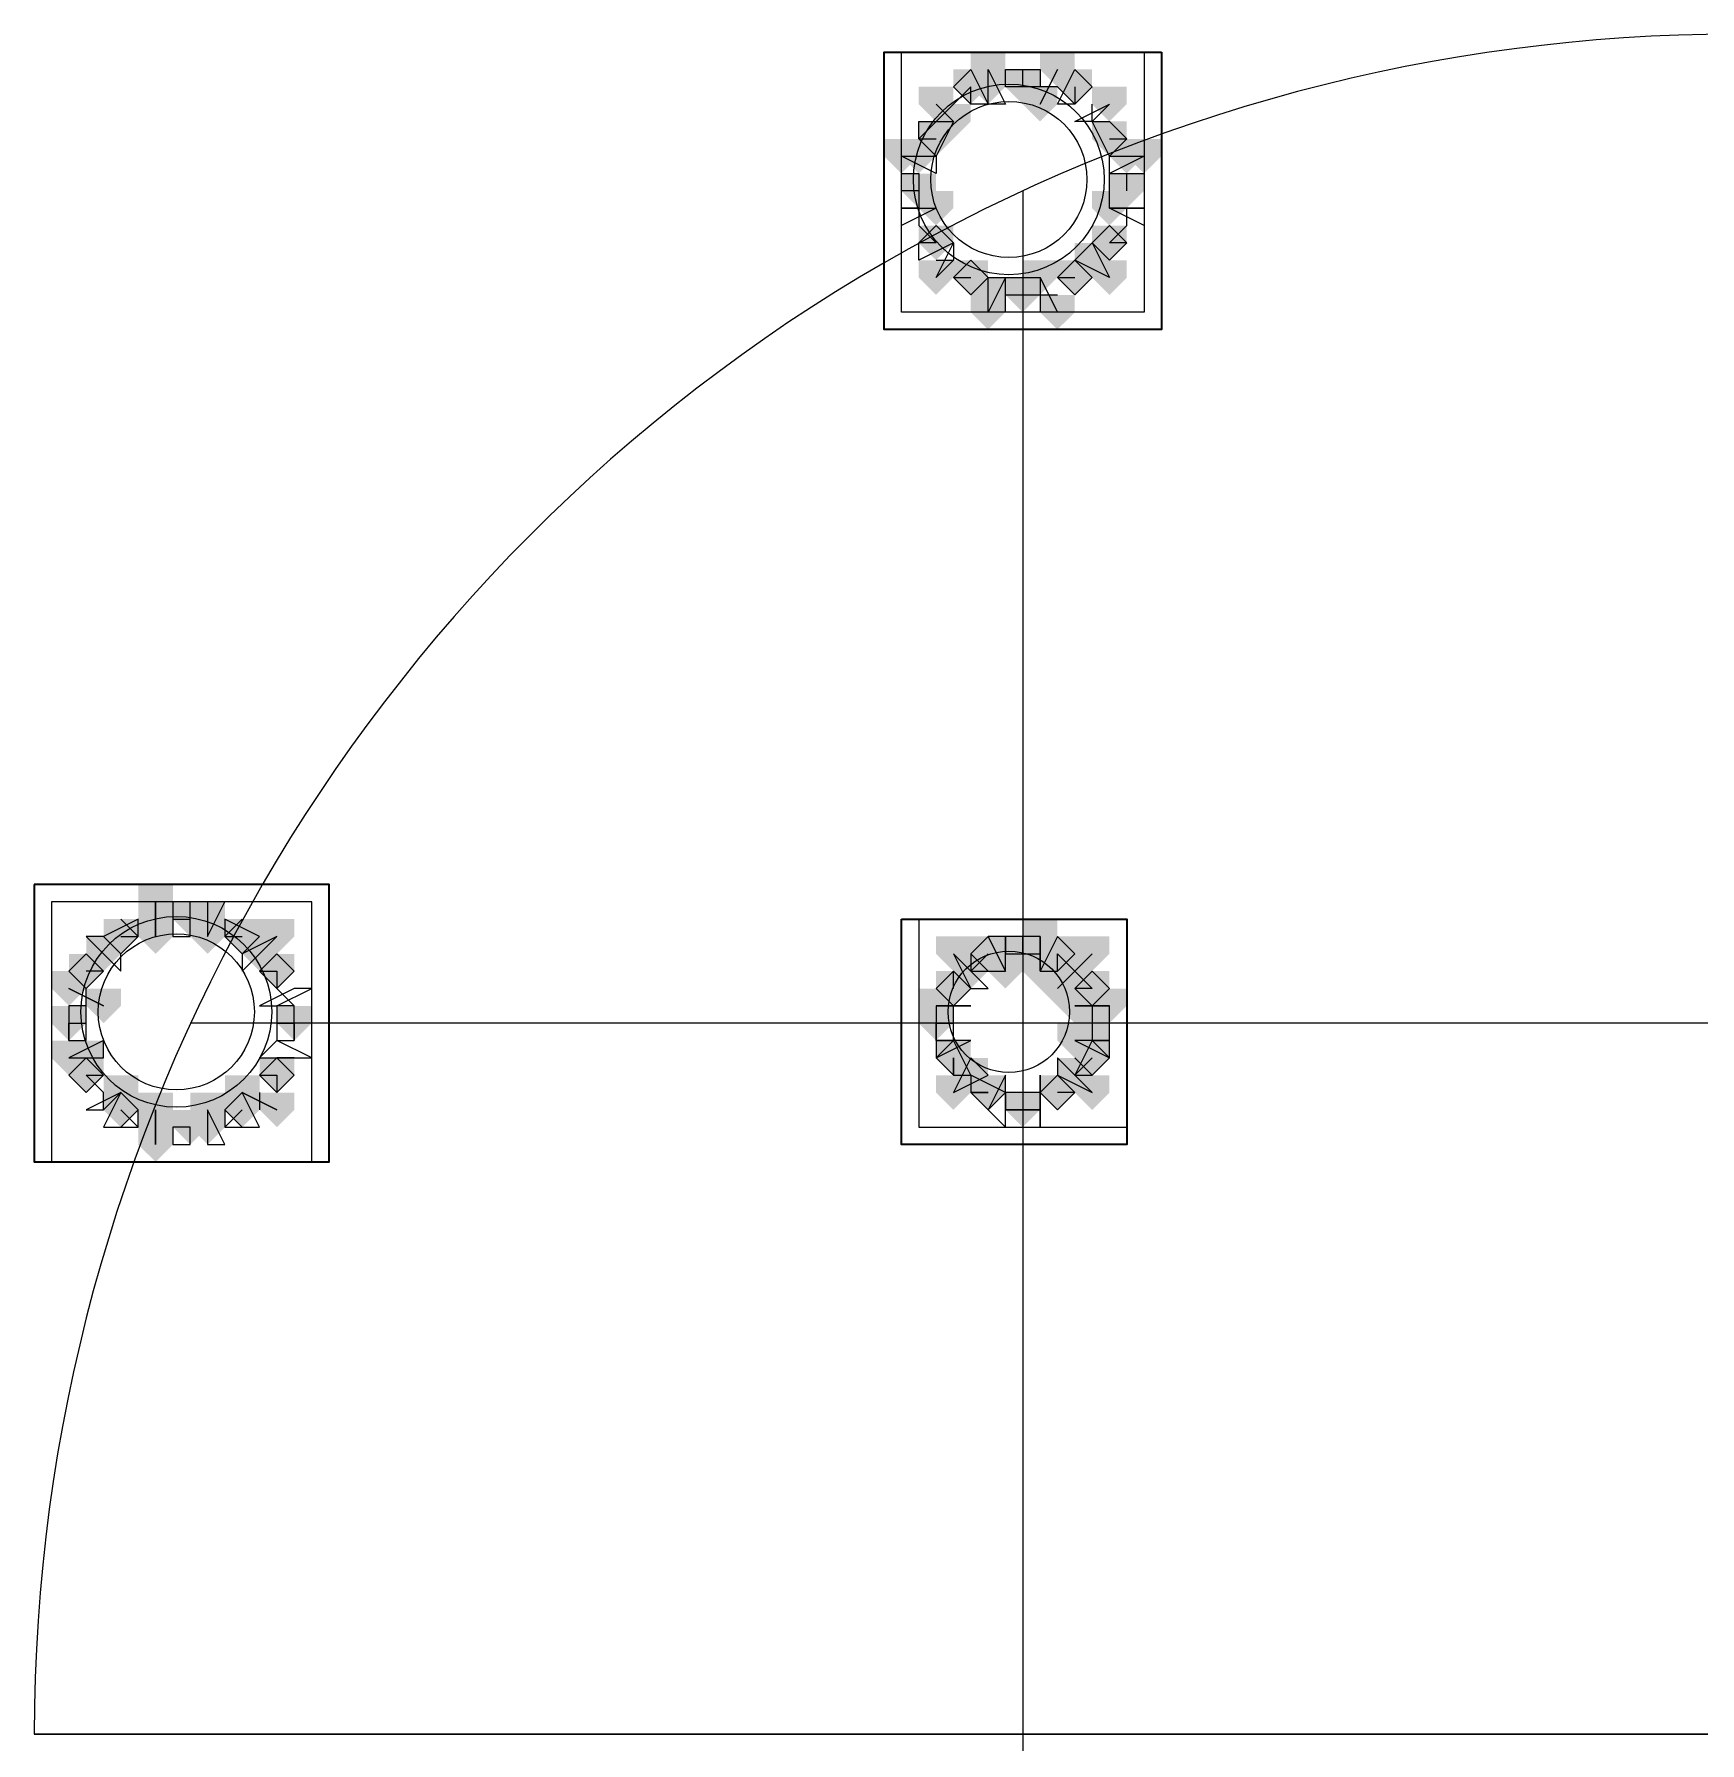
# Model space of a CAD drawing. Header units: millimetres. Extents: x 2315 to 4619, y 1334 to 1897.
# Drawn here: x 4166.05 to 4171.91, y 1541.67 to 1547.68 of the extents above; entities that cross this region are included whole.
import ezdxf

# ---------------------------------------------------------------- set-up
doc = ezdxf.new("R2010")
doc.units = ezdxf.units.MM
for name, color, linetype, true_color in [('PDF_10', 7, 'Continuous', 0x00b85c), ('PDF_AXIS', 7, 'Continuous', 0x00b85c), ('PDF_柱构件', 7, 'Continuous', 0x00b85c), ('PDF_转运站初步方案', 7, 'Continuous', 0x00b85c)]:
    doc.layers.add(name, color=color, linetype=linetype, true_color=true_color)
doc.layers.add('PDF_中心线层', color=1, linetype='Continuous')
doc.layers.add('PDF_粗实线层', color=7, linetype='Continuous')

msp = doc.modelspace()

# ---------------------------------------------------------------- hatches: boundary and pattern name
at = {"layer": 'PDF_10', "transparency": 33554559}
for points in [[(4169.3459, 1547.5601), (4169.2848, 1547.5601), (4169.2848, 1547.499), (4169.3459, 1547.4379), (4169.407, 1547.499), (4169.407, 1547.5601)], [(4169.3459, 1547.5601), (4169.2848, 1547.5601), (4169.2848, 1547.499), (4169.3459, 1547.4379), (4169.407, 1547.499), (4169.407, 1547.5601)], [(4169.5291, 1547.5601), (4169.4681, 1547.5601), (4169.4681, 1547.499), (4169.5291, 1547.4379), (4169.5902, 1547.499), (4169.5902, 1547.5601)], [(4169.5291, 1547.5601), (4169.4681, 1547.5601), (4169.4681, 1547.499), (4169.5291, 1547.4379), (4169.5902, 1547.499), (4169.5902, 1547.5601)], [(4169.7124, 1547.5601), (4169.6513, 1547.5601), (4169.6513, 1547.499), (4169.7124, 1547.4379), (4169.7735, 1547.499), (4169.7735, 1547.5601)], [(4169.7124, 1547.5601), (4169.6513, 1547.5601), (4169.6513, 1547.499), (4169.7124, 1547.4379), (4169.7735, 1547.499), (4169.7735, 1547.5601)], [(4169.2237, 1547.3768), (4169.1626, 1547.3768), (4169.1626, 1547.3157), (4169.2237, 1547.2547), (4169.2848, 1547.3157), (4169.2848, 1547.3768)], [(4169.2237, 1547.3768), (4169.1626, 1547.3768), (4169.1626, 1547.3157), (4169.2237, 1547.2547), (4169.2848, 1547.3157), (4169.2848, 1547.3768)], [(4169.8345, 1547.3768), (4169.7735, 1547.3768), (4169.7735, 1547.3157), (4169.8345, 1547.2547), (4169.8956, 1547.3157), (4169.8956, 1547.3768)], [(4169.8345, 1547.3768), (4169.7735, 1547.3768), (4169.7735, 1547.3157), (4169.8345, 1547.2547), (4169.8956, 1547.3157), (4169.8956, 1547.3768)], [(4169.1626, 1547.1936), (4169.1016, 1547.1936), (4169.1016, 1547.1325), (4169.1626, 1547.0714), (4169.2237, 1547.1325), (4169.2237, 1547.1936)], [(4169.1626, 1547.1936), (4169.1016, 1547.1936), (4169.1016, 1547.1325), (4169.1626, 1547.0714), (4169.2237, 1547.1325), (4169.2237, 1547.1936)], [(4169.8956, 1547.1936), (4169.8345, 1547.1936), (4169.8345, 1547.1325), (4169.8956, 1547.0714), (4169.9567, 1547.1325), (4169.9567, 1547.1936)], [(4169.8956, 1547.1936), (4169.8345, 1547.1936), (4169.8345, 1547.1325), (4169.8956, 1547.0714), (4169.9567, 1547.1325), (4169.9567, 1547.1936)], [(4169.8956, 1547.1936), (4169.8345, 1547.1936), (4169.8345, 1547.1325), (4169.8956, 1547.0714), (4169.9567, 1547.1325), (4169.9567, 1547.1936)], [(4169.2237, 1547.0103), (4169.1626, 1547.0103), (4169.1626, 1546.9493), (4169.2237, 1546.8882), (4169.2848, 1546.9493), (4169.2848, 1547.0103)], [(4169.2237, 1547.0103), (4169.1626, 1547.0103), (4169.1626, 1546.9493), (4169.2237, 1546.8882), (4169.2848, 1546.9493), (4169.2848, 1547.0103)], [(4169.8345, 1547.0103), (4169.7735, 1547.0103), (4169.7735, 1546.9493), (4169.8345, 1546.8882), (4169.8956, 1546.9493), (4169.8956, 1547.0103)], [(4169.8345, 1547.0103), (4169.7735, 1547.0103), (4169.7735, 1546.9493), (4169.8345, 1546.8882), (4169.8956, 1546.9493), (4169.8956, 1547.0103)], [(4169.3459, 1546.8882), (4169.2848, 1546.8882), (4169.2848, 1546.8271), (4169.3459, 1546.766), (4169.407, 1546.8271), (4169.407, 1546.8882)], [(4169.3459, 1546.8882), (4169.2848, 1546.8882), (4169.2848, 1546.8271), (4169.3459, 1546.766), (4169.407, 1546.8271), (4169.407, 1546.8882)], [(4169.3459, 1546.8882), (4169.2848, 1546.8882), (4169.2848, 1546.8271), (4169.3459, 1546.766), (4169.407, 1546.8271), (4169.407, 1546.8882)], [(4169.7124, 1546.8882), (4169.6513, 1546.8882), (4169.6513, 1546.8271), (4169.7124, 1546.766), (4169.7735, 1546.8271), (4169.7735, 1546.8882)], [(4169.7124, 1546.8882), (4169.6513, 1546.8882), (4169.6513, 1546.8271), (4169.7124, 1546.766), (4169.7735, 1546.8271), (4169.7735, 1546.8882)], [(4169.7124, 1546.8882), (4169.6513, 1546.8882), (4169.6513, 1546.8271), (4169.7124, 1546.766), (4169.7735, 1546.8271), (4169.7735, 1546.8882)], [(4169.5291, 1546.8271), (4169.4681, 1546.8271), (4169.4681, 1546.766), (4169.5291, 1546.7049), (4169.5902, 1546.766), (4169.5902, 1546.8271)], [(4169.5291, 1546.8271), (4169.4681, 1546.8271), (4169.4681, 1546.766), (4169.5291, 1546.7049), (4169.5902, 1546.766), (4169.5902, 1546.8271)], [(4169.5291, 1546.8271), (4169.4681, 1546.8271), (4169.4681, 1546.766), (4169.5291, 1546.7049), (4169.5902, 1546.766), (4169.5902, 1546.8271)], [(4166.5972, 1544.6282), (4166.5362, 1544.6282), (4166.5362, 1544.5671), (4166.5972, 1544.506), (4166.6583, 1544.5671), (4166.6583, 1544.6282)], [(4166.5972, 1544.6282), (4166.5362, 1544.6282), (4166.5362, 1544.5671), (4166.5972, 1544.506), (4166.6583, 1544.5671), (4166.6583, 1544.6282)], [(4166.5972, 1544.6282), (4166.5362, 1544.6282), (4166.5362, 1544.5671), (4166.5972, 1544.506), (4166.6583, 1544.5671), (4166.6583, 1544.6282)], [(4166.3529, 1544.5671), (4166.2918, 1544.5671), (4166.2918, 1544.506), (4166.3529, 1544.4449), (4166.414, 1544.506), (4166.414, 1544.5671)], [(4166.3529, 1544.5671), (4166.2918, 1544.5671), (4166.2918, 1544.506), (4166.3529, 1544.4449), (4166.414, 1544.506), (4166.414, 1544.5671)], [(4166.7805, 1544.5671), (4166.7194, 1544.5671), (4166.7194, 1544.506), (4166.7805, 1544.4449), (4166.8416, 1544.506), (4166.8416, 1544.5671)], [(4166.7805, 1544.5671), (4166.7194, 1544.5671), (4166.7194, 1544.506), (4166.7805, 1544.4449), (4166.8416, 1544.506), (4166.8416, 1544.5671)], [(4169.407, 1544.506), (4169.3459, 1544.506), (4169.3459, 1544.4449), (4169.407, 1544.3839), (4169.4681, 1544.4449), (4169.4681, 1544.506)], [(4169.407, 1544.506), (4169.3459, 1544.506), (4169.3459, 1544.4449), (4169.407, 1544.3839), (4169.4681, 1544.4449), (4169.4681, 1544.506)], [(4169.5291, 1544.506), (4169.4681, 1544.506), (4169.4681, 1544.4449), (4169.5291, 1544.3839), (4169.5902, 1544.4449), (4169.5902, 1544.506)], [(4169.5291, 1544.506), (4169.4681, 1544.506), (4169.4681, 1544.4449), (4169.5291, 1544.3839), (4169.5902, 1544.4449), (4169.5902, 1544.506)], [(4169.6513, 1544.506), (4169.5902, 1544.506), (4169.5902, 1544.4449), (4169.6513, 1544.3839), (4169.7124, 1544.4449), (4169.7124, 1544.506)], [(4169.6513, 1544.506), (4169.5902, 1544.506), (4169.5902, 1544.4449), (4169.6513, 1544.3839), (4169.7124, 1544.4449), (4169.7124, 1544.506)], [(4166.2308, 1544.4449), (4166.1697, 1544.4449), (4166.1697, 1544.3839), (4166.2308, 1544.3228), (4166.2918, 1544.3839), (4166.2918, 1544.4449)], [(4166.2308, 1544.4449), (4166.1697, 1544.4449), (4166.1697, 1544.3839), (4166.2308, 1544.3228), (4166.2918, 1544.3839), (4166.2918, 1544.4449)], [(4166.9026, 1544.4449), (4166.8416, 1544.4449), (4166.8416, 1544.3839), (4166.9026, 1544.3228), (4166.9637, 1544.3839), (4166.9637, 1544.4449)], [(4166.9026, 1544.4449), (4166.8416, 1544.4449), (4166.8416, 1544.3839), (4166.9026, 1544.3228), (4166.9637, 1544.3839), (4166.9637, 1544.4449)], [(4169.2848, 1544.3839), (4169.2237, 1544.3839), (4169.2237, 1544.3228), (4169.2848, 1544.2617), (4169.3459, 1544.3228), (4169.3459, 1544.3839)], [(4169.2848, 1544.3839), (4169.2237, 1544.3839), (4169.2237, 1544.3228), (4169.2848, 1544.2617), (4169.3459, 1544.3228), (4169.3459, 1544.3839)], [(4169.2848, 1544.3839), (4169.2237, 1544.3839), (4169.2237, 1544.3228), (4169.2848, 1544.2617), (4169.3459, 1544.3228), (4169.3459, 1544.3839)], [(4169.7735, 1544.3839), (4169.7124, 1544.3839), (4169.7124, 1544.3228), (4169.7735, 1544.2617), (4169.8345, 1544.3228), (4169.8345, 1544.3839)], [(4169.7735, 1544.3839), (4169.7124, 1544.3839), (4169.7124, 1544.3228), (4169.7735, 1544.2617), (4169.8345, 1544.3228), (4169.8345, 1544.3839)], [(4166.1697, 1544.2617), (4166.1086, 1544.2617), (4166.1086, 1544.2006), (4166.1697, 1544.1395), (4166.2308, 1544.2006), (4166.2308, 1544.2617)], [(4166.1697, 1544.2617), (4166.1086, 1544.2617), (4166.1086, 1544.2006), (4166.1697, 1544.1395), (4166.2308, 1544.2006), (4166.2308, 1544.2617)], [(4166.9637, 1544.2617), (4166.9026, 1544.2617), (4166.9026, 1544.2006), (4166.9637, 1544.1395), (4167.0248, 1544.2006), (4167.0248, 1544.2617)], [(4166.9637, 1544.2617), (4166.9026, 1544.2617), (4166.9026, 1544.2006), (4166.9637, 1544.1395), (4167.0248, 1544.2006), (4167.0248, 1544.2617)], [(4169.2237, 1544.2617), (4169.1626, 1544.2617), (4169.1626, 1544.2006), (4169.2237, 1544.1395), (4169.2848, 1544.2006), (4169.2848, 1544.2617)], [(4169.2237, 1544.2617), (4169.1626, 1544.2617), (4169.1626, 1544.2006), (4169.2237, 1544.1395), (4169.2848, 1544.2006), (4169.2848, 1544.2617)], [(4169.7735, 1544.2617), (4169.7124, 1544.2617), (4169.7124, 1544.2006), (4169.7735, 1544.1395), (4169.8345, 1544.2006), (4169.8345, 1544.2617)], [(4169.7735, 1544.2617), (4169.7124, 1544.2617), (4169.7124, 1544.2006), (4169.7735, 1544.1395), (4169.8345, 1544.2006), (4169.8345, 1544.2617)], [(4169.2848, 1544.1395), (4169.2237, 1544.1395), (4169.2237, 1544.0784), (4169.2848, 1544.0174), (4169.3459, 1544.0784), (4169.3459, 1544.1395)], [(4169.2848, 1544.1395), (4169.2237, 1544.1395), (4169.2237, 1544.0784), (4169.2848, 1544.0174), (4169.3459, 1544.0784), (4169.3459, 1544.1395)], [(4169.7735, 1544.1395), (4169.7124, 1544.1395), (4169.7124, 1544.0784), (4169.7735, 1544.0174), (4169.8345, 1544.0784), (4169.8345, 1544.1395)], [(4169.7735, 1544.1395), (4169.7124, 1544.1395), (4169.7124, 1544.0784), (4169.7735, 1544.0174), (4169.8345, 1544.0784), (4169.8345, 1544.1395)], [(4166.2308, 1544.0784), (4166.1697, 1544.0784), (4166.1697, 1544.0174), (4166.2308, 1543.9563), (4166.2918, 1544.0174), (4166.2918, 1544.0784)], [(4166.2308, 1544.0784), (4166.1697, 1544.0784), (4166.1697, 1544.0174), (4166.2308, 1543.9563), (4166.2918, 1544.0174), (4166.2918, 1544.0784)], [(4166.9026, 1544.0784), (4166.8416, 1544.0784), (4166.8416, 1544.0174), (4166.9026, 1543.9563), (4166.9637, 1544.0174), (4166.9637, 1544.0784)], [(4166.9026, 1544.0784), (4166.8416, 1544.0784), (4166.8416, 1544.0174), (4166.9026, 1543.9563), (4166.9637, 1544.0174), (4166.9637, 1544.0784)], [(4169.407, 1544.0174), (4169.3459, 1544.0174), (4169.3459, 1543.9563), (4169.407, 1543.8952), (4169.4681, 1543.9563), (4169.4681, 1544.0174)], [(4169.407, 1544.0174), (4169.3459, 1544.0174), (4169.3459, 1543.9563), (4169.407, 1543.8952), (4169.4681, 1543.9563), (4169.4681, 1544.0174)], [(4169.6513, 1544.0174), (4169.5902, 1544.0174), (4169.5902, 1543.9563), (4169.6513, 1543.8952), (4169.7124, 1543.9563), (4169.7124, 1544.0174)], [(4169.6513, 1544.0174), (4169.5902, 1544.0174), (4169.5902, 1543.9563), (4169.6513, 1543.8952), (4169.7124, 1543.9563), (4169.7124, 1544.0174)], [(4169.6513, 1544.0174), (4169.5902, 1544.0174), (4169.5902, 1543.9563), (4169.6513, 1543.8952), (4169.7124, 1543.9563), (4169.7124, 1544.0174)], [(4166.3529, 1543.9563), (4166.2918, 1543.9563), (4166.2918, 1543.8952), (4166.3529, 1543.8341), (4166.414, 1543.8952), (4166.414, 1543.9563)], [(4166.3529, 1543.9563), (4166.2918, 1543.9563), (4166.2918, 1543.8952), (4166.3529, 1543.8341), (4166.414, 1543.8952), (4166.414, 1543.9563)], [(4166.7805, 1543.9563), (4166.7194, 1543.9563), (4166.7194, 1543.8952), (4166.7805, 1543.8341), (4166.8416, 1543.8952), (4166.8416, 1543.9563)], [(4166.7805, 1543.9563), (4166.7194, 1543.9563), (4166.7194, 1543.8952), (4166.7805, 1543.8341), (4166.8416, 1543.8952), (4166.8416, 1543.9563)], [(4169.5291, 1543.9563), (4169.4681, 1543.9563), (4169.4681, 1543.8952), (4169.5291, 1543.8341), (4169.5902, 1543.8952), (4169.5902, 1543.9563)], [(4169.5291, 1543.9563), (4169.4681, 1543.9563), (4169.4681, 1543.8952), (4169.5291, 1543.8341), (4169.5902, 1543.8952), (4169.5902, 1543.9563)], [(4166.5972, 1543.8952), (4166.5362, 1543.8952), (4166.5362, 1543.8341), (4166.5972, 1543.773), (4166.6583, 1543.8341), (4166.6583, 1543.8952)], [(4166.5972, 1543.8952), (4166.5362, 1543.8952), (4166.5362, 1543.8341), (4166.5972, 1543.773), (4166.6583, 1543.8341), (4166.6583, 1543.8952)]]:
    msp.add_hatch(color=256, dxfattribs=at).paths.add_polyline_path(points)
at = {"layer": 'PDF_柱构件', "transparency": 33554559}
for points in [[(4169.407, 1547.6211), (4169.3459, 1547.6211), (4169.3459, 1547.5601), (4169.407, 1547.499), (4169.4681, 1547.5601), (4169.4681, 1547.6211)], [(4169.6513, 1547.6211), (4169.5902, 1547.6211), (4169.5902, 1547.5601), (4169.6513, 1547.499), (4169.7124, 1547.5601), (4169.7124, 1547.6211)], [(4169.407, 1547.5601), (4169.3459, 1547.5601), (4169.3459, 1547.499), (4169.407, 1547.4379), (4169.4681, 1547.499), (4169.4681, 1547.5601)], [(4169.2237, 1547.499), (4169.1626, 1547.499), (4169.1626, 1547.4379), (4169.2237, 1547.3768), (4169.2848, 1547.4379), (4169.2848, 1547.499)], [(4169.5902, 1547.499), (4169.5291, 1547.499), (4169.5291, 1547.4379), (4169.5902, 1547.3768), (4169.6513, 1547.4379), (4169.6513, 1547.499)], [(4169.8345, 1547.499), (4169.7735, 1547.499), (4169.7735, 1547.4379), (4169.8345, 1547.3768), (4169.8956, 1547.4379), (4169.8956, 1547.499)], [(4169.2848, 1547.4379), (4169.2237, 1547.4379), (4169.2237, 1547.3768), (4169.2848, 1547.3157), (4169.3459, 1547.3768), (4169.3459, 1547.4379)], [(4169.1016, 1547.3157), (4169.0405, 1547.3157), (4169.0405, 1547.2547), (4169.1016, 1547.1936), (4169.1626, 1547.2547), (4169.1626, 1547.3157)], [(4169.1626, 1547.3157), (4169.1016, 1547.3157), (4169.1016, 1547.2547), (4169.1626, 1547.1936), (4169.2237, 1547.2547), (4169.2237, 1547.3157)], [(4169.8956, 1547.3157), (4169.8345, 1547.3157), (4169.8345, 1547.2547), (4169.8956, 1547.1936), (4169.9567, 1547.2547), (4169.9567, 1547.3157)], [(4169.9567, 1547.3157), (4169.8956, 1547.3157), (4169.8956, 1547.2547), (4169.9567, 1547.1936), (4170.0178, 1547.2547), (4170.0178, 1547.3157)], [(4169.2237, 1547.1325), (4169.1626, 1547.1325), (4169.1626, 1547.0714), (4169.2237, 1547.0103), (4169.2848, 1547.0714), (4169.2848, 1547.1325)], [(4169.8345, 1547.1325), (4169.7735, 1547.1325), (4169.7735, 1547.0714), (4169.8345, 1547.0103), (4169.8956, 1547.0714), (4169.8956, 1547.1325)], [(4169.7735, 1546.9493), (4169.7124, 1546.9493), (4169.7124, 1546.8882), (4169.7735, 1546.8271), (4169.8345, 1546.8882), (4169.8345, 1546.9493)], [(4169.2237, 1546.8882), (4169.1626, 1546.8882), (4169.1626, 1546.8271), (4169.2237, 1546.766), (4169.2848, 1546.8271), (4169.2848, 1546.8882)], [(4169.5902, 1546.8882), (4169.5291, 1546.8882), (4169.5291, 1546.8271), (4169.5902, 1546.766), (4169.6513, 1546.8271), (4169.6513, 1546.8882)], [(4169.8345, 1546.8882), (4169.7735, 1546.8882), (4169.7735, 1546.8271), (4169.8345, 1546.766), (4169.8956, 1546.8271), (4169.8956, 1546.8882)], [(4169.407, 1546.8271), (4169.3459, 1546.8271), (4169.3459, 1546.766), (4169.407, 1546.7049), (4169.4681, 1546.766), (4169.4681, 1546.8271)], [(4169.407, 1546.766), (4169.3459, 1546.766), (4169.3459, 1546.7049), (4169.407, 1546.6439), (4169.4681, 1546.7049), (4169.4681, 1546.766)], [(4169.6513, 1546.766), (4169.5902, 1546.766), (4169.5902, 1546.7049), (4169.6513, 1546.6439), (4169.7124, 1546.7049), (4169.7124, 1546.766)], [(4166.4751, 1544.6893), (4166.414, 1544.6893), (4166.414, 1544.6282), (4166.4751, 1544.5671), (4166.5362, 1544.6282), (4166.5362, 1544.6893)], [(4166.4751, 1544.6282), (4166.414, 1544.6282), (4166.414, 1544.5671), (4166.4751, 1544.506), (4166.5362, 1544.5671), (4166.5362, 1544.6282)], [(4166.6583, 1544.6282), (4166.5972, 1544.6282), (4166.5972, 1544.5671), (4166.6583, 1544.506), (4166.7194, 1544.5671), (4166.7194, 1544.6282)], [(4166.4751, 1544.5671), (4166.414, 1544.5671), (4166.414, 1544.506), (4166.4751, 1544.4449), (4166.5362, 1544.506), (4166.5362, 1544.5671)], [(4166.6583, 1544.5671), (4166.5972, 1544.5671), (4166.5972, 1544.506), (4166.6583, 1544.4449), (4166.7194, 1544.506), (4166.7194, 1544.5671)], [(4166.9026, 1544.5671), (4166.8416, 1544.5671), (4166.8416, 1544.506), (4166.9026, 1544.4449), (4166.9637, 1544.506), (4166.9637, 1544.5671)], [(4169.5902, 1544.5671), (4169.5291, 1544.5671), (4169.5291, 1544.506), (4169.5902, 1544.4449), (4169.6513, 1544.506), (4169.6513, 1544.5671)], [(4166.2918, 1544.506), (4166.2308, 1544.506), (4166.2308, 1544.4449), (4166.2918, 1544.3839), (4166.3529, 1544.4449), (4166.3529, 1544.506)], [(4166.8416, 1544.506), (4166.7805, 1544.506), (4166.7805, 1544.4449), (4166.8416, 1544.3839), (4166.9026, 1544.4449), (4166.9026, 1544.506)], [(4169.2848, 1544.506), (4169.2237, 1544.506), (4169.2237, 1544.4449), (4169.2848, 1544.3839), (4169.3459, 1544.4449), (4169.3459, 1544.506)], [(4169.4681, 1544.506), (4169.407, 1544.506), (4169.407, 1544.4449), (4169.4681, 1544.3839), (4169.5291, 1544.4449), (4169.5291, 1544.506)], [(4169.5902, 1544.506), (4169.5291, 1544.506), (4169.5291, 1544.4449), (4169.5902, 1544.3839), (4169.6513, 1544.4449), (4169.6513, 1544.506)], [(4169.7735, 1544.506), (4169.7124, 1544.506), (4169.7124, 1544.4449), (4169.7735, 1544.3839), (4169.8345, 1544.4449), (4169.8345, 1544.506)], [(4169.3459, 1544.4449), (4169.2848, 1544.4449), (4169.2848, 1544.3839), (4169.3459, 1544.3228), (4169.407, 1544.3839), (4169.407, 1544.4449)], [(4169.4681, 1544.4449), (4169.407, 1544.4449), (4169.407, 1544.3839), (4169.4681, 1544.3228), (4169.5291, 1544.3839), (4169.5291, 1544.4449)], [(4169.5902, 1544.4449), (4169.5291, 1544.4449), (4169.5291, 1544.3839), (4169.5902, 1544.3228), (4169.6513, 1544.3839), (4169.6513, 1544.4449)], [(4169.7124, 1544.4449), (4169.6513, 1544.4449), (4169.6513, 1544.3839), (4169.7124, 1544.3228), (4169.7735, 1544.3839), (4169.7735, 1544.4449)], [(4166.1697, 1544.3839), (4166.1086, 1544.3839), (4166.1086, 1544.3228), (4166.1697, 1544.2617), (4166.2308, 1544.3228), (4166.2308, 1544.3839)], [(4169.6513, 1544.3839), (4169.5902, 1544.3839), (4169.5902, 1544.3228), (4169.6513, 1544.2617), (4169.7124, 1544.3228), (4169.7124, 1544.3839)], [(4166.2918, 1544.3228), (4166.2308, 1544.3228), (4166.2308, 1544.2617), (4166.2918, 1544.2006), (4166.3529, 1544.2617), (4166.3529, 1544.3228)], [(4169.2237, 1544.3228), (4169.1626, 1544.3228), (4169.1626, 1544.2617), (4169.2237, 1544.2006), (4169.2848, 1544.2617), (4169.2848, 1544.3228)], [(4169.7124, 1544.3228), (4169.6513, 1544.3228), (4169.6513, 1544.2617), (4169.7124, 1544.2006), (4169.7735, 1544.2617), (4169.7735, 1544.3228)], [(4169.7735, 1544.3228), (4169.7124, 1544.3228), (4169.7124, 1544.2617), (4169.7735, 1544.2006), (4169.8345, 1544.2617), (4169.8345, 1544.3228)], [(4169.8345, 1544.3228), (4169.7735, 1544.3228), (4169.7735, 1544.2617), (4169.8345, 1544.2006), (4169.8956, 1544.2617), (4169.8956, 1544.3228)], [(4169.7124, 1544.2006), (4169.6513, 1544.2006), (4169.6513, 1544.1395), (4169.7124, 1544.0784), (4169.7735, 1544.1395), (4169.7735, 1544.2006)], [(4169.7735, 1544.2006), (4169.7124, 1544.2006), (4169.7124, 1544.1395), (4169.7735, 1544.0784), (4169.8345, 1544.1395), (4169.8345, 1544.2006)], [(4166.1697, 1544.1395), (4166.1086, 1544.1395), (4166.1086, 1544.0784), (4166.1697, 1544.0174), (4166.2308, 1544.0784), (4166.2308, 1544.1395)], [(4166.2308, 1544.1395), (4166.1697, 1544.1395), (4166.1697, 1544.0784), (4166.2308, 1544.0174), (4166.2918, 1544.0784), (4166.2918, 1544.1395)], [(4169.3459, 1544.0784), (4169.2848, 1544.0784), (4169.2848, 1544.0174), (4169.3459, 1543.9563), (4169.407, 1544.0174), (4169.407, 1544.0784)], [(4169.7124, 1544.0784), (4169.6513, 1544.0784), (4169.6513, 1544.0174), (4169.7124, 1543.9563), (4169.7735, 1544.0174), (4169.7735, 1544.0784)], [(4166.3529, 1544.0174), (4166.2918, 1544.0174), (4166.2918, 1543.9563), (4166.3529, 1543.8952), (4166.414, 1543.9563), (4166.414, 1544.0174)], [(4166.7805, 1544.0174), (4166.7194, 1544.0174), (4166.7194, 1543.9563), (4166.7805, 1543.8952), (4166.8416, 1543.9563), (4166.8416, 1544.0174)], [(4169.2848, 1544.0174), (4169.2237, 1544.0174), (4169.2237, 1543.9563), (4169.2848, 1543.8952), (4169.3459, 1543.9563), (4169.3459, 1544.0174)], [(4169.7735, 1544.0174), (4169.7124, 1544.0174), (4169.7124, 1543.9563), (4169.7735, 1543.8952), (4169.8345, 1543.9563), (4169.8345, 1544.0174)], [(4166.4751, 1543.9563), (4166.414, 1543.9563), (4166.414, 1543.8952), (4166.4751, 1543.8341), (4166.5362, 1543.8952), (4166.5362, 1543.9563)], [(4166.6583, 1543.9563), (4166.5972, 1543.9563), (4166.5972, 1543.8952), (4166.6583, 1543.8341), (4166.7194, 1543.8952), (4166.7194, 1543.9563)], [(4166.9026, 1543.9563), (4166.8416, 1543.9563), (4166.8416, 1543.8952), (4166.9026, 1543.8341), (4166.9637, 1543.8952), (4166.9637, 1543.9563)], [(4166.4751, 1543.8952), (4166.414, 1543.8952), (4166.414, 1543.8341), (4166.4751, 1543.773), (4166.5362, 1543.8341), (4166.5362, 1543.8952)], [(4166.6583, 1543.8952), (4166.5972, 1543.8952), (4166.5972, 1543.8341), (4166.6583, 1543.773), (4166.7194, 1543.8341), (4166.7194, 1543.8952)], [(4166.4751, 1543.8341), (4166.414, 1543.8341), (4166.414, 1543.773), (4166.4751, 1543.712), (4166.5362, 1543.773), (4166.5362, 1543.8341)]]:
    msp.add_hatch(color=256, dxfattribs=at).paths.add_polyline_path(points)
at = {"layer": 'PDF_转运站初步方案', "transparency": 33554559}
for points in [[(4169.3459, 1547.5601), (4169.2848, 1547.5601), (4169.2848, 1547.499), (4169.3459, 1547.4379), (4169.407, 1547.499), (4169.407, 1547.5601)], [(4169.3459, 1547.5601), (4169.2848, 1547.5601), (4169.2848, 1547.499), (4169.3459, 1547.4379), (4169.407, 1547.499), (4169.407, 1547.5601)], [(4169.5291, 1547.5601), (4169.4681, 1547.5601), (4169.4681, 1547.499), (4169.5291, 1547.4379), (4169.5902, 1547.499), (4169.5902, 1547.5601)], [(4169.5291, 1547.5601), (4169.4681, 1547.5601), (4169.4681, 1547.499), (4169.5291, 1547.4379), (4169.5902, 1547.499), (4169.5902, 1547.5601)], [(4169.7124, 1547.5601), (4169.6513, 1547.5601), (4169.6513, 1547.499), (4169.7124, 1547.4379), (4169.7735, 1547.499), (4169.7735, 1547.5601)], [(4169.7124, 1547.5601), (4169.6513, 1547.5601), (4169.6513, 1547.499), (4169.7124, 1547.4379), (4169.7735, 1547.499), (4169.7735, 1547.5601)], [(4169.2237, 1547.3768), (4169.1626, 1547.3768), (4169.1626, 1547.3157), (4169.2237, 1547.2547), (4169.2848, 1547.3157), (4169.2848, 1547.3768)], [(4169.2237, 1547.3768), (4169.1626, 1547.3768), (4169.1626, 1547.3157), (4169.2237, 1547.2547), (4169.2848, 1547.3157), (4169.2848, 1547.3768)], [(4169.8345, 1547.3768), (4169.7735, 1547.3768), (4169.7735, 1547.3157), (4169.8345, 1547.2547), (4169.8956, 1547.3157), (4169.8956, 1547.3768)], [(4169.8345, 1547.3768), (4169.7735, 1547.3768), (4169.7735, 1547.3157), (4169.8345, 1547.2547), (4169.8956, 1547.3157), (4169.8956, 1547.3768)], [(4169.1626, 1547.1936), (4169.1016, 1547.1936), (4169.1016, 1547.1325), (4169.1626, 1547.0714), (4169.2237, 1547.1325), (4169.2237, 1547.1936)], [(4169.1626, 1547.1936), (4169.1016, 1547.1936), (4169.1016, 1547.1325), (4169.1626, 1547.0714), (4169.2237, 1547.1325), (4169.2237, 1547.1936)], [(4169.8956, 1547.1936), (4169.8345, 1547.1936), (4169.8345, 1547.1325), (4169.8956, 1547.0714), (4169.9567, 1547.1325), (4169.9567, 1547.1936)], [(4169.8956, 1547.1936), (4169.8345, 1547.1936), (4169.8345, 1547.1325), (4169.8956, 1547.0714), (4169.9567, 1547.1325), (4169.9567, 1547.1936)], [(4169.2237, 1547.0103), (4169.1626, 1547.0103), (4169.1626, 1546.9493), (4169.2237, 1546.8882), (4169.2848, 1546.9493), (4169.2848, 1547.0103)], [(4169.2237, 1547.0103), (4169.1626, 1547.0103), (4169.1626, 1546.9493), (4169.2237, 1546.8882), (4169.2848, 1546.9493), (4169.2848, 1547.0103)], [(4169.8345, 1547.0103), (4169.7735, 1547.0103), (4169.7735, 1546.9493), (4169.8345, 1546.8882), (4169.8956, 1546.9493), (4169.8956, 1547.0103)], [(4169.8345, 1547.0103), (4169.7735, 1547.0103), (4169.7735, 1546.9493), (4169.8345, 1546.8882), (4169.8956, 1546.9493), (4169.8956, 1547.0103)], [(4169.3459, 1546.8882), (4169.2848, 1546.8882), (4169.2848, 1546.8271), (4169.3459, 1546.766), (4169.407, 1546.8271), (4169.407, 1546.8882)], [(4169.3459, 1546.8882), (4169.2848, 1546.8882), (4169.2848, 1546.8271), (4169.3459, 1546.766), (4169.407, 1546.8271), (4169.407, 1546.8882)], [(4169.7124, 1546.8882), (4169.6513, 1546.8882), (4169.6513, 1546.8271), (4169.7124, 1546.766), (4169.7735, 1546.8271), (4169.7735, 1546.8882)], [(4169.7124, 1546.8882), (4169.6513, 1546.8882), (4169.6513, 1546.8271), (4169.7124, 1546.766), (4169.7735, 1546.8271), (4169.7735, 1546.8882)], [(4169.5291, 1546.8271), (4169.4681, 1546.8271), (4169.4681, 1546.766), (4169.5291, 1546.7049), (4169.5902, 1546.766), (4169.5902, 1546.8271)], [(4169.5291, 1546.8271), (4169.4681, 1546.8271), (4169.4681, 1546.766), (4169.5291, 1546.7049), (4169.5902, 1546.766), (4169.5902, 1546.8271)], [(4166.5972, 1544.6282), (4166.5362, 1544.6282), (4166.5362, 1544.5671), (4166.5972, 1544.506), (4166.6583, 1544.5671), (4166.6583, 1544.6282)], [(4166.5972, 1544.6282), (4166.5362, 1544.6282), (4166.5362, 1544.5671), (4166.5972, 1544.506), (4166.6583, 1544.5671), (4166.6583, 1544.6282)], [(4166.3529, 1544.5671), (4166.2918, 1544.5671), (4166.2918, 1544.506), (4166.3529, 1544.4449), (4166.414, 1544.506), (4166.414, 1544.5671)], [(4166.3529, 1544.5671), (4166.2918, 1544.5671), (4166.2918, 1544.506), (4166.3529, 1544.4449), (4166.414, 1544.506), (4166.414, 1544.5671)], [(4166.7805, 1544.5671), (4166.7194, 1544.5671), (4166.7194, 1544.506), (4166.7805, 1544.4449), (4166.8416, 1544.506), (4166.8416, 1544.5671)], [(4166.7805, 1544.5671), (4166.7194, 1544.5671), (4166.7194, 1544.506), (4166.7805, 1544.4449), (4166.8416, 1544.506), (4166.8416, 1544.5671)], [(4169.407, 1544.506), (4169.3459, 1544.506), (4169.3459, 1544.4449), (4169.407, 1544.3839), (4169.4681, 1544.4449), (4169.4681, 1544.506)], [(4169.407, 1544.506), (4169.3459, 1544.506), (4169.3459, 1544.4449), (4169.407, 1544.3839), (4169.4681, 1544.4449), (4169.4681, 1544.506)], [(4169.5291, 1544.506), (4169.4681, 1544.506), (4169.4681, 1544.4449), (4169.5291, 1544.3839), (4169.5902, 1544.4449), (4169.5902, 1544.506)], [(4169.5291, 1544.506), (4169.4681, 1544.506), (4169.4681, 1544.4449), (4169.5291, 1544.3839), (4169.5902, 1544.4449), (4169.5902, 1544.506)], [(4169.6513, 1544.506), (4169.5902, 1544.506), (4169.5902, 1544.4449), (4169.6513, 1544.3839), (4169.7124, 1544.4449), (4169.7124, 1544.506)], [(4169.6513, 1544.506), (4169.5902, 1544.506), (4169.5902, 1544.4449), (4169.6513, 1544.3839), (4169.7124, 1544.4449), (4169.7124, 1544.506)], [(4166.2308, 1544.4449), (4166.1697, 1544.4449), (4166.1697, 1544.3839), (4166.2308, 1544.3228), (4166.2918, 1544.3839), (4166.2918, 1544.4449)], [(4166.2308, 1544.4449), (4166.1697, 1544.4449), (4166.1697, 1544.3839), (4166.2308, 1544.3228), (4166.2918, 1544.3839), (4166.2918, 1544.4449)], [(4166.9026, 1544.4449), (4166.8416, 1544.4449), (4166.8416, 1544.3839), (4166.9026, 1544.3228), (4166.9637, 1544.3839), (4166.9637, 1544.4449)], [(4166.9026, 1544.4449), (4166.8416, 1544.4449), (4166.8416, 1544.3839), (4166.9026, 1544.3228), (4166.9637, 1544.3839), (4166.9637, 1544.4449)], [(4169.2848, 1544.3839), (4169.2237, 1544.3839), (4169.2237, 1544.3228), (4169.2848, 1544.2617), (4169.3459, 1544.3228), (4169.3459, 1544.3839)], [(4169.2848, 1544.3839), (4169.2237, 1544.3839), (4169.2237, 1544.3228), (4169.2848, 1544.2617), (4169.3459, 1544.3228), (4169.3459, 1544.3839)], [(4169.7735, 1544.3839), (4169.7124, 1544.3839), (4169.7124, 1544.3228), (4169.7735, 1544.2617), (4169.8345, 1544.3228), (4169.8345, 1544.3839)], [(4169.7735, 1544.3839), (4169.7124, 1544.3839), (4169.7124, 1544.3228), (4169.7735, 1544.2617), (4169.8345, 1544.3228), (4169.8345, 1544.3839)], [(4166.1697, 1544.2617), (4166.1086, 1544.2617), (4166.1086, 1544.2006), (4166.1697, 1544.1395), (4166.2308, 1544.2006), (4166.2308, 1544.2617)], [(4166.1697, 1544.2617), (4166.1086, 1544.2617), (4166.1086, 1544.2006), (4166.1697, 1544.1395), (4166.2308, 1544.2006), (4166.2308, 1544.2617)], [(4166.9637, 1544.2617), (4166.9026, 1544.2617), (4166.9026, 1544.2006), (4166.9637, 1544.1395), (4167.0248, 1544.2006), (4167.0248, 1544.2617)], [(4166.9637, 1544.2617), (4166.9026, 1544.2617), (4166.9026, 1544.2006), (4166.9637, 1544.1395), (4167.0248, 1544.2006), (4167.0248, 1544.2617)], [(4169.2237, 1544.2617), (4169.1626, 1544.2617), (4169.1626, 1544.2006), (4169.2237, 1544.1395), (4169.2848, 1544.2006), (4169.2848, 1544.2617)], [(4169.2237, 1544.2617), (4169.1626, 1544.2617), (4169.1626, 1544.2006), (4169.2237, 1544.1395), (4169.2848, 1544.2006), (4169.2848, 1544.2617)], [(4169.7735, 1544.2617), (4169.7124, 1544.2617), (4169.7124, 1544.2006), (4169.7735, 1544.1395), (4169.8345, 1544.2006), (4169.8345, 1544.2617)], [(4169.7735, 1544.2617), (4169.7124, 1544.2617), (4169.7124, 1544.2006), (4169.7735, 1544.1395), (4169.8345, 1544.2006), (4169.8345, 1544.2617)], [(4169.2848, 1544.1395), (4169.2237, 1544.1395), (4169.2237, 1544.0784), (4169.2848, 1544.0174), (4169.3459, 1544.0784), (4169.3459, 1544.1395)], [(4169.2848, 1544.1395), (4169.2237, 1544.1395), (4169.2237, 1544.0784), (4169.2848, 1544.0174), (4169.3459, 1544.0784), (4169.3459, 1544.1395)], [(4169.7735, 1544.1395), (4169.7124, 1544.1395), (4169.7124, 1544.0784), (4169.7735, 1544.0174), (4169.8345, 1544.0784), (4169.8345, 1544.1395)], [(4169.7735, 1544.1395), (4169.7124, 1544.1395), (4169.7124, 1544.0784), (4169.7735, 1544.0174), (4169.8345, 1544.0784), (4169.8345, 1544.1395)], [(4166.2308, 1544.0784), (4166.1697, 1544.0784), (4166.1697, 1544.0174), (4166.2308, 1543.9563), (4166.2918, 1544.0174), (4166.2918, 1544.0784)], [(4166.2308, 1544.0784), (4166.1697, 1544.0784), (4166.1697, 1544.0174), (4166.2308, 1543.9563), (4166.2918, 1544.0174), (4166.2918, 1544.0784)], [(4166.9026, 1544.0784), (4166.8416, 1544.0784), (4166.8416, 1544.0174), (4166.9026, 1543.9563), (4166.9637, 1544.0174), (4166.9637, 1544.0784)], [(4166.9026, 1544.0784), (4166.8416, 1544.0784), (4166.8416, 1544.0174), (4166.9026, 1543.9563), (4166.9637, 1544.0174), (4166.9637, 1544.0784)], [(4169.407, 1544.0174), (4169.3459, 1544.0174), (4169.3459, 1543.9563), (4169.407, 1543.8952), (4169.4681, 1543.9563), (4169.4681, 1544.0174)], [(4169.407, 1544.0174), (4169.3459, 1544.0174), (4169.3459, 1543.9563), (4169.407, 1543.8952), (4169.4681, 1543.9563), (4169.4681, 1544.0174)], [(4169.6513, 1544.0174), (4169.5902, 1544.0174), (4169.5902, 1543.9563), (4169.6513, 1543.8952), (4169.7124, 1543.9563), (4169.7124, 1544.0174)], [(4169.6513, 1544.0174), (4169.5902, 1544.0174), (4169.5902, 1543.9563), (4169.6513, 1543.8952), (4169.7124, 1543.9563), (4169.7124, 1544.0174)], [(4166.3529, 1543.9563), (4166.2918, 1543.9563), (4166.2918, 1543.8952), (4166.3529, 1543.8341), (4166.414, 1543.8952), (4166.414, 1543.9563)], [(4166.3529, 1543.9563), (4166.2918, 1543.9563), (4166.2918, 1543.8952), (4166.3529, 1543.8341), (4166.414, 1543.8952), (4166.414, 1543.9563)], [(4166.7805, 1543.9563), (4166.7194, 1543.9563), (4166.7194, 1543.8952), (4166.7805, 1543.8341), (4166.8416, 1543.8952), (4166.8416, 1543.9563)], [(4166.7805, 1543.9563), (4166.7194, 1543.9563), (4166.7194, 1543.8952), (4166.7805, 1543.8341), (4166.8416, 1543.8952), (4166.8416, 1543.9563)], [(4169.5291, 1543.9563), (4169.4681, 1543.9563), (4169.4681, 1543.8952), (4169.5291, 1543.8341), (4169.5902, 1543.8952), (4169.5902, 1543.9563)], [(4169.5291, 1543.9563), (4169.4681, 1543.9563), (4169.4681, 1543.8952), (4169.5291, 1543.8341), (4169.5902, 1543.8952), (4169.5902, 1543.9563)], [(4166.5972, 1543.8952), (4166.5362, 1543.8952), (4166.5362, 1543.8341), (4166.5972, 1543.773), (4166.6583, 1543.8341), (4166.6583, 1543.8952)], [(4166.5972, 1543.8952), (4166.5362, 1543.8952), (4166.5362, 1543.8341), (4166.5972, 1543.773), (4166.6583, 1543.8341), (4166.6583, 1543.8952)]]:
    msp.add_hatch(color=256, dxfattribs=at).paths.add_polyline_path(points)

# ---------------------------------------------------------------- linework, layer by layer
at = {"layer": 'PDF_10', "lineweight": 18}
for points in [[(4169.5291, 1547.499), (4169.5291, 1547.5601)], [(4169.3459, 1547.4379), (4169.3459, 1547.499), (4169.2848, 1547.4379)], [(4169.5902, 1547.499), (4169.4681, 1547.499)], [(4169.7124, 1547.499), (4169.7124, 1547.4379), (4169.6513, 1547.499)], [(4169.2237, 1547.3768), (4169.1626, 1547.3157), (4169.2237, 1547.3157)], [(4169.8345, 1547.3157), (4169.8956, 1547.3157), (4169.8345, 1547.3768)], [(4169.1626, 1547.1936), (4169.1626, 1547.1325), (4169.1016, 1547.1325)], [(4169.8956, 1547.1325), (4169.8956, 1547.1936)], [(4169.1626, 1547.0103), (4169.2237, 1546.9493), (4169.1626, 1546.9493)], [(4169.8956, 1546.9493), (4169.8345, 1546.9493), (4169.8956, 1547.0103)], [(4169.2848, 1546.8271), (4169.3459, 1546.8271)], [(4169.6513, 1546.8271), (4169.7124, 1546.8271)], [(4169.4681, 1546.766), (4169.5902, 1546.766)], [(4166.3529, 1544.506), (4166.414, 1544.506), (4166.3529, 1544.5671)], [(4166.5362, 1544.5671), (4166.5972, 1544.5671)], [(4166.7805, 1544.5671), (4166.7194, 1544.506), (4166.7805, 1544.506)], [(4169.5291, 1544.4449), (4169.5291, 1544.506)], [(4169.3459, 1544.3839), (4169.407, 1544.4449)], [(4169.407, 1544.3839), (4169.3459, 1544.4449)], [(4169.4681, 1544.4449), (4169.5902, 1544.4449)], [(4169.6513, 1544.3839), (4169.6513, 1544.4449), (4169.7124, 1544.3839), (4169.7735, 1544.3228), (4169.7124, 1544.3228)], [(4166.2308, 1544.3228), (4166.2918, 1544.3839), (4166.2308, 1544.3839)], [(4166.8416, 1544.3839), (4166.9026, 1544.3839), (4166.9026, 1544.3228)], [(4169.2848, 1544.3228), (4169.2848, 1544.3839)], [(4166.1697, 1544.1395), (4166.1697, 1544.2006), (4166.2308, 1544.2006)], [(4166.9026, 1544.2006), (4166.9637, 1544.2006), (4166.9637, 1544.1395)], [(4169.2237, 1544.1395), (4169.2237, 1544.2006), (4169.2848, 1544.2006)], [(4169.8345, 1544.2006), (4169.7735, 1544.2006), (4169.7735, 1544.1395)], [(4169.2848, 1544.0174), (4169.2848, 1544.0784), (4169.2848, 1544.0174)], [(4169.7735, 1544.0784), (4169.7124, 1544.0174)], [(4169.7124, 1544.0784), (4169.7735, 1544.0174)], [(4166.2918, 1543.9563), (4166.2308, 1544.0174), (4166.2918, 1544.0174)], [(4166.8416, 1544.0174), (4166.9026, 1544.0174), (4166.9026, 1543.9563)], [(4169.3459, 1543.9563), (4169.407, 1543.9563), (4169.3459, 1543.9563)], [(4169.5291, 1543.9563), (4169.5291, 1543.8952)], [(4169.7124, 1543.9563), (4169.6513, 1543.9563)], [(4166.414, 1543.8341), (4166.3529, 1543.8952)], [(4166.414, 1543.8952), (4166.3529, 1543.8341)], [(4166.7805, 1543.8952), (4166.7194, 1543.8341)], [(4166.7194, 1543.8952), (4166.7805, 1543.8341)], [(4169.5902, 1543.8952), (4169.4681, 1543.8952)], [(4166.5972, 1543.773), (4166.5972, 1543.8341), (4166.5362, 1543.8341)]]:
    msp.add_lwpolyline(points, dxfattribs=at)
at = {"layer": 'PDF_AXIS', "lineweight": 18}
for points in [[(4169.9567, 1547.6211), (4169.9567, 1546.7049), (4169.1016, 1546.7049), (4169.1016, 1547.6211)], [(4166.1086, 1544.6282), (4166.1086, 1543.712), (4167.0248, 1543.712), (4167.0248, 1544.6282)], [(4169.1626, 1544.5671), (4169.1626, 1543.8341), (4169.8956, 1543.8341), (4169.8956, 1544.5671)]]:
    msp.add_lwpolyline(points, close=True, dxfattribs=at)
at = {"layer": 'PDF_中心线层', "color": 112, "lineweight": 18, "true_color": 0x00b85c}
for points in [[(4169.5291, 1547.1325), (4169.5291, 1536.2601)], [(4177.4697, 1544.2006), (4166.5972, 1544.2006)], [(4166.0475, 1541.6963), (4178.0194, 1541.6963), (4166.0475, 1541.6963)]]:
    msp.add_lwpolyline(points, dxfattribs=at)
msp.add_arc((4172.0413, 1541.6905), 5.9938, 60.13055, 179.94514, dxfattribs=at)
at = {"layer": 'PDF_柱构件', "lineweight": 18}
for points in [[(4169.407, 1547.4379), (4169.3459, 1547.4379), (4169.2848, 1547.499), (4169.3459, 1547.5601)], [(4169.407, 1547.5601), (4169.4681, 1547.4379), (4169.407, 1547.4379)], [(4169.5902, 1547.499), (4169.4681, 1547.499), (4169.4681, 1547.5601), (4169.5902, 1547.5601)], [(4169.6513, 1547.5601), (4169.5902, 1547.4379)], [(4169.7124, 1547.4379), (4169.6513, 1547.4379), (4169.7124, 1547.5601), (4169.7735, 1547.499)], [(4169.2237, 1547.4379), (4169.2848, 1547.3768)], [(4169.8345, 1547.4379), (4169.7735, 1547.3768), (4169.7124, 1547.3768)], [(4169.2848, 1547.3768), (4169.2237, 1547.2547), (4169.1626, 1547.3157), (4169.1626, 1547.3768)], [(4169.8345, 1547.2547), (4169.7735, 1547.3768), (4169.8345, 1547.3768), (4169.8956, 1547.3157)], [(4169.1016, 1547.2547), (4169.2237, 1547.2547), (4169.2237, 1547.1936)], [(4169.9567, 1547.2547), (4169.8345, 1547.1936), (4169.8345, 1547.2547)], [(4169.1626, 1547.1936), (4169.1626, 1547.0714), (4169.1016, 1547.0714), (4169.1016, 1547.1936)], [(4169.8345, 1547.0714), (4169.8345, 1547.1936), (4169.9567, 1547.1936), (4169.9567, 1547.0714)], [(4169.1016, 1547.0714), (4169.2237, 1547.0714), (4169.1016, 1547.0103)], [(4169.9567, 1547.0103), (4169.8345, 1547.0714), (4169.9567, 1547.0714)], [(4169.2237, 1547.0103), (4169.2848, 1546.9493), (4169.1626, 1546.8882), (4169.1626, 1546.9493)], [(4169.7735, 1546.9493), (4169.8345, 1547.0103), (4169.8956, 1546.9493), (4169.8345, 1546.8882)], [(4169.2237, 1546.8271), (4169.2848, 1546.9493), (4169.2848, 1546.8882)], [(4169.8345, 1546.8271), (4169.7124, 1546.8882), (4169.7735, 1546.9493)], [(4169.3459, 1546.8882), (4169.407, 1546.8271), (4169.3459, 1546.766), (4169.2848, 1546.8271)], [(4169.6513, 1546.8271), (4169.7124, 1546.8882), (4169.7735, 1546.8271), (4169.7124, 1546.766)], [(4169.407, 1546.7049), (4169.407, 1546.8271), (4169.4681, 1546.8271)], [(4169.4681, 1546.8271), (4169.5902, 1546.8271), (4169.5902, 1546.7049), (4169.4681, 1546.7049)], [(4169.6513, 1546.7049), (4169.5902, 1546.8271)], [(4166.4751, 1544.6282), (4166.4751, 1544.506)], [(4166.5362, 1544.506), (4166.5972, 1544.506), (4166.5972, 1544.6282), (4166.5362, 1544.6282)], [(4166.6583, 1544.6282), (4166.6583, 1544.506), (4166.7194, 1544.6282)], [(4166.3529, 1544.4449), (4166.414, 1544.506), (4166.414, 1544.5671), (4166.2918, 1544.506)], [(4166.7194, 1544.506), (4166.7805, 1544.4449), (4166.8416, 1544.506), (4166.7194, 1544.5671)], [(4166.2308, 1544.506), (4166.3529, 1544.3839), (4166.3529, 1544.4449), (4166.2918, 1544.506)], [(4166.9026, 1544.506), (4166.7805, 1544.4449), (4166.7805, 1544.3839)], [(4169.3459, 1544.3839), (4169.4681, 1544.3839), (4169.407, 1544.506), (4169.3459, 1544.4449)], [(4169.407, 1544.506), (4169.4681, 1544.3839), (4169.4681, 1544.506)], [(4169.4681, 1544.4449), (4169.5902, 1544.4449), (4169.5902, 1544.506), (4169.4681, 1544.506)], [(4169.5902, 1544.506), (4169.5902, 1544.3839)], [(4169.5902, 1544.3839), (4169.6513, 1544.3839), (4169.7124, 1544.4449), (4169.6513, 1544.506)], [(4166.2308, 1544.3228), (4166.2918, 1544.3839), (4166.2308, 1544.4449), (4166.1697, 1544.3839)], [(4166.8416, 1544.3839), (4166.9026, 1544.3228), (4166.9637, 1544.3839), (4166.9026, 1544.4449)], [(4169.2848, 1544.4449), (4169.3459, 1544.3228), (4169.407, 1544.3228)], [(4169.7735, 1544.4449), (4169.6513, 1544.3228)], [(4169.2848, 1544.2617), (4169.3459, 1544.3228), (4169.2848, 1544.3839), (4169.2237, 1544.3228)], [(4169.7124, 1544.3228), (4169.7735, 1544.2617), (4169.8345, 1544.3228), (4169.7735, 1544.3839)], [(4166.1697, 1544.3228), (4166.2918, 1544.2617)], [(4166.9637, 1544.3228), (4166.8416, 1544.2617), (4166.9026, 1544.2617), (4167.0248, 1544.3228)], [(4166.2308, 1544.1395), (4166.2308, 1544.2617), (4166.1697, 1544.2617), (4166.1697, 1544.1395)], [(4166.9026, 1544.2617), (4166.9026, 1544.1395), (4166.9637, 1544.1395), (4166.9637, 1544.2617)], [(4169.2237, 1544.2617), (4169.2848, 1544.2617), (4169.3459, 1544.2617)], [(4169.2848, 1544.1395), (4169.2848, 1544.2617), (4169.2237, 1544.2617), (4169.2237, 1544.1395)], [(4169.8345, 1544.2617), (4169.7124, 1544.2617)], [(4169.7735, 1544.2617), (4169.7735, 1544.1395), (4169.8345, 1544.1395), (4169.8345, 1544.2617)], [(4166.1697, 1544.0784), (4166.2918, 1544.0784), (4166.2918, 1544.1395)], [(4167.0248, 1544.0784), (4166.9026, 1544.1395), (4166.8416, 1544.0784), (4166.9637, 1544.0784)], [(4169.2237, 1544.0784), (4169.3459, 1544.1395), (4169.2848, 1544.1395), (4169.2237, 1544.1395)], [(4169.3459, 1544.0174), (4169.2848, 1544.1395), (4169.2237, 1544.0784), (4169.2848, 1544.0174)], [(4169.8345, 1544.1395), (4169.7124, 1544.1395), (4169.8345, 1544.0784)], [(4169.7735, 1544.1395), (4169.7124, 1544.0174), (4169.7735, 1544.0174), (4169.8345, 1544.0784)], [(4166.2918, 1544.0174), (4166.2308, 1544.0784), (4166.1697, 1544.0174), (4166.2308, 1543.9563)], [(4166.9026, 1544.0784), (4166.8416, 1544.0174), (4166.9026, 1543.9563), (4166.9637, 1544.0174)], [(4169.2848, 1543.9563), (4169.407, 1544.0174), (4169.3459, 1544.0784)], [(4169.7735, 1543.9563), (4169.6513, 1544.0784), (4169.6513, 1544.0174)], [(4169.4681, 1543.9563), (4169.3459, 1544.0174), (4169.3459, 1543.9563), (4169.407, 1543.8952)], [(4169.4681, 1543.8341), (4169.4681, 1543.9563), (4169.4681, 1544.0174), (4169.407, 1543.8952)], [(4169.6513, 1544.0174), (4169.5902, 1543.9563), (4169.6513, 1543.8952), (4169.7124, 1543.9563)], [(4166.414, 1543.8952), (4166.3529, 1543.9563), (4166.2918, 1543.8341), (4166.414, 1543.8341)], [(4166.7805, 1543.9563), (4166.7194, 1543.8952), (4166.7194, 1543.8341), (4166.8416, 1543.8341)], [(4166.9026, 1543.8952), (4166.7805, 1543.9563)], [(4169.5902, 1543.9563), (4169.4681, 1543.9563), (4169.4681, 1543.8952), (4169.5902, 1543.8952)], [(4166.4751, 1543.773), (4166.4751, 1543.8952)], [(4166.7194, 1543.773), (4166.6583, 1543.8952), (4166.6583, 1543.773)], [(4166.5972, 1543.8341), (4166.5362, 1543.8341), (4166.5362, 1543.773), (4166.5972, 1543.773)]]:
    msp.add_lwpolyline(points, close=True, dxfattribs=at)
for points in [[(4169.6513, 1547.499), (4169.5902, 1547.499)], [(4169.2848, 1547.4379), (4169.2237, 1547.3768)], [(4169.7735, 1547.3768), (4169.7735, 1547.4379)], [(4169.1626, 1547.0714), (4169.1626, 1547.0103)], [(4169.8956, 1547.0103), (4169.8956, 1547.0714)], [(4169.2237, 1546.8882), (4169.2848, 1546.8882)], [(4169.5902, 1546.766), (4169.6513, 1546.766)], [(4166.2308, 1544.2617), (4166.2308, 1544.3228)], [(4166.9026, 1544.3228), (4166.9637, 1544.2617)], [(4169.2237, 1544.2617), (4169.2848, 1544.2617)], [(4169.2848, 1544.1395), (4169.2237, 1544.1395)], [(4166.9637, 1544.0784), (4166.9026, 1544.0784)], [(4169.5902, 1543.8952), (4169.5902, 1544.0174), (4169.5902, 1543.9563), (4169.5902, 1543.8341), (4169.5902, 1543.8952), (4169.5902, 1543.9563)], [(4166.2918, 1543.8952), (4166.3529, 1543.9563), (4166.2308, 1543.8952), (4166.2918, 1543.8952), (4166.2918, 1543.9563)], [(4166.8416, 1543.9563), (4166.8416, 1543.8952)], [(4169.4681, 1543.8952), (4169.4681, 1543.9563)]]:
    msp.add_lwpolyline(points, dxfattribs=at)
at = {"layer": 'PDF_粗实线层', "color": 112, "lineweight": 35, "true_color": 0x00b85c}
for points in [[(4170.0178, 1547.6211), (4170.0178, 1546.6439), (4169.0405, 1546.6439), (4169.0405, 1547.6211)], [(4166.0475, 1544.6893), (4166.0475, 1543.712), (4167.0859, 1543.712), (4167.0859, 1544.6893)], [(4169.1016, 1544.5671), (4169.8956, 1544.5671), (4169.8956, 1543.773), (4169.1016, 1543.773)]]:
    msp.add_lwpolyline(points, close=True, dxfattribs=at)
at = {"layer": 'PDF_转运站初步方案', "lineweight": 18}
for centre, radius in [((4169.4801, 1547.1726), 0.3359), ((4169.4801, 1547.1726), 0.2749), ((4166.5481, 1544.2406), 0.3359), ((4166.5481, 1544.2406), 0.2749), ((4169.4801, 1544.2406), 0.2138), ((4169.4801, 1544.2406), 0.2138)]:
    msp.add_circle(centre, radius, dxfattribs=at)

doc.saveas('drawing.dxf')
